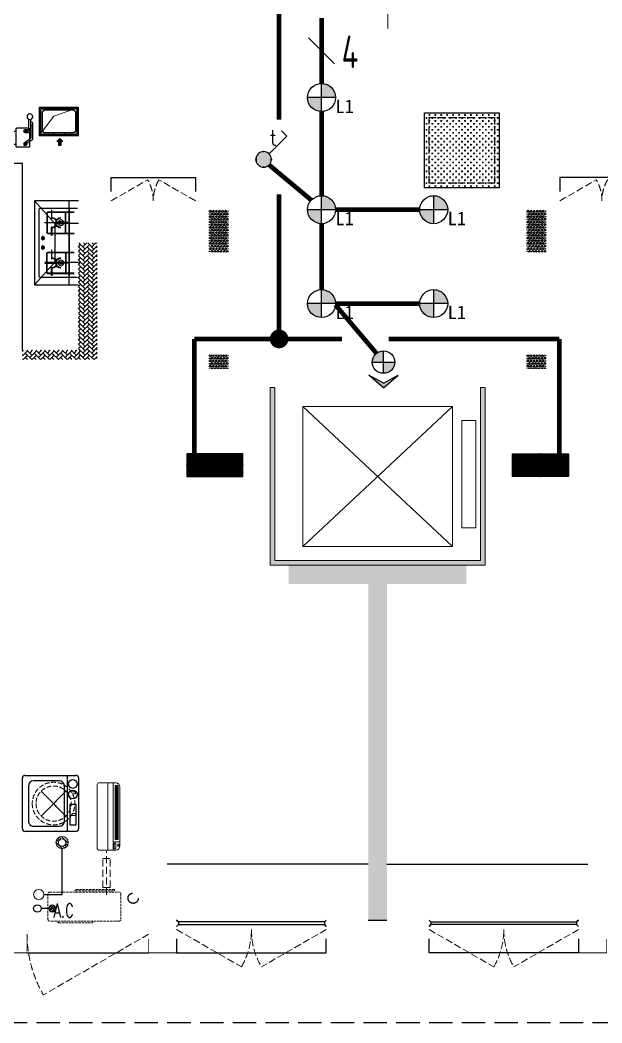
# Model space of a CAD drawing. Extents: x 5031545 to 5313844, y -886381 to -283477.
# Drawn here: x 5084288 to 5090514, y -791237 to -780502 of the extents above; entities that cross this region are included whole.
import ezdxf
from ezdxf.enums import TextEntityAlignment as Align

# ---------------------------------------------------------------- set-up
doc = ezdxf.new("R2010")
doc.units = 0
doc.header["$LTSCALE"] = 1000
doc.header["$MEASUREMENT"] = 0
for name, pattern in [('$1$DASH', [0.35, 0.25, -0.1]), ('__DASH', [0.35, 0.25, -0.1]), ('DASH', [0.35, 0.25, -0.1]), ('HIDDEN', [0.375, 0.25, -0.125])]:
    doc.linetypes.add(name, pattern=pattern)
doc.layers.get('0').update_dxf_attribs({"linetype": 'CONTINUOUS'})
for name, color, linetype in [('!!电气', 1, 'CONTINUOUS'), ('$RECOVER_210609100354-0', 7, 'CONTINUOUS'), ('$RECOVER_210609100354-25', 7, 'CONTINUOUS'), ('3-栏杆1', 252, 'CONTINUOUS'), ('3.5方案汇报，与郭总、侯月琴确定户型_t8$0$2020.03.04 -1安徽标准化洋房户型(UA）_t8_t8$0$看线', 154, 'CONTINUOUS'), ('A-标注', 1, 'CONTINUOUS'), ('AH-FURNITURE', 1, 'CONTINUOUS'), ('DIM-照明', 7, 'CONTINUOUS'), ('E-天花灯具', 92, 'CONTINUOUS'), ('EQUIP-照明', 3, 'CONTINUOUS'), ('EQUIP-箱柜', 3, 'CONTINUOUS'), ('LVTRY', 252, 'CONTINUOUS'), ('VPIPE-凝结', 150, 'CONTINUOUS'), ('VPIPE-雨水', 4, 'DASH'), ('WIRE-动力', 7, 'CONTINUOUS'), ('WIRE-照明', 2, 'CONTINUOUS'), ('保温', 6, 'CONTINUOUS'), ('卫生间', 6, 'CONTINUOUS'), ('建筑-排气道', 252, 'CONTINUOUS'), ('看线', 185, 'CONTINUOUS')]:
    doc.layers.add(name, color=color, linetype=linetype)
for name, color, linetype, lineweight in [('3.5方案汇报，与郭总、侯月琴确定户型_t8$0$STAIR', 2, 'CONTINUOUS', 18), ('EQUIP_地漏', 7, 'CONTINUOUS', 18), ('PUB_HATCH', 8, 'CONTINUOUS', 9), ('STAIR', 252, 'CONTINUOUS', 20), ('VPIPE-废水', 31, 'TG_F', 18), ('WINDOW', 146, 'CONTINUOUS', 20), ('填充', 251, 'CONTINUOUS', 5), ('平面-空调室内机', 176, 'CONTINUOUS', 9), ('平面-空调预留孔', 252, 'CONTINUOUS', 15), ('立面-洞口示意', 252, 'CONTINUOUS', 13)]:
    doc.layers.add(name, color=color, linetype=linetype, lineweight=lineweight)
doc.styles.add('_TCH_DIM', font='SIMPLEX', dxfattribs={"bigfont": 'GBCBIG'})
doc.styles.add('_TCH_LABEL', font='COMPLEX', dxfattribs={"bigfont": 'GBCBIG'})
doc.styles.add('_TEL_DIM', font='simplex.shx', dxfattribs={"width": 0.8, "height": 3.5, "bigfont": 'hztxt.shx'})
doc.styles.add('DIM_FONT', font='SIMPLEX', dxfattribs={"width": 0.7, "bigfont": 'GBCBIG'})
doc.styles.get("Standard").update_dxf_attribs({"font": 'gbenor.shx', "bigfont": 'gbcbig.shx'})
doc.styles.add('TG_LINETYPE', font='SIMPLEX', dxfattribs={"width": 0.8, "height": 3, "bigfont": 'HZTXT'})
doc.styles.add('黑体', font='simhei.ttf')
doc.linetypes.add('TG_F', pattern='A,2,-0.3,["F",TG_LINETYPE,S=0.1,R=0,X=-0.23,Y=-0.15],0', length=2.3)
pattern_1 = [(45, (0, 0), (0, 47.4157523), [100.584, -33.528]), (135, (23.708, 23.708), (3e-15, 47.4157523), [100.584, -33.528])]
pattern_2 = [(90, (0, 0), (-16.49778, 1e-15), [9.525, -19.05]), (210, (0, 0), (8.24889, -14.2874966), [9.525, -19.05]), (150, (6e-16, 9.525), (-8.24889, -14.2874966), [9.525, -19.05])]

# ---------------------------------------------------------------- blocks, each defined once
blk = doc.blocks.new('*U140')
h = blk.add_hatch(color=5)
h.set_gradient(color1=(0, 0, 255), rotation=180, tint=1)
h.paths.add_polyline_path([(0, 0), (-6.35, -6.35), (-6.35, -2.159), (-15, -2.159), (-15, 2.159), (-6.35, 2.159), (-6.35, 6.35)])
at = {"color": 0, "linetype": 'Continuous'}
blk.add_lwpolyline([(0, 0), (-6.35, -6.35), (-6.35, -2.159), (-15, -2.159), (-15, 2.159), (-6.35, 2.159), (-6.35, 6.35)], close=True, dxfattribs=at)
blk = doc.blocks.new('vcxvcdfvdxv')
at = {"layer": 'PUB_HATCH'}
blk.add_hatch(color=252, dxfattribs=at).paths.add_polyline_path([(582309, 371343), (582309, 371073), (582449, 371073), (582449, 371088), (582344, 371088), (582324, 371108), (582324, 371308), (582344, 371328), (582664, 371328), (582684, 371308), (582684, 371108), (582664, 371088), (582559, 371088), (582559, 371073), (582699, 371073), (582699, 371343)])
at = {"layer": 'AH-FURNITURE', "color": 252}
for p, q in [((582804, 371126), (582804, 371230)), ((582824, 371126), (582824, 371230)), ((582785, 371166), (582785, 371031)), ((582805, 371166), (582805, 371031)), ((582843, 371113), (582836, 371113)), ((582995, 371103), (582965, 371103)), ((582995, 371103), (582995, 370965)), ((582796, 371002), (582843, 370974)), ((582811, 371017), (582857, 370988)), ((582843, 371093), (582836, 371093)), ((582995, 370965), (582965, 370965))]:
    blk.add_line(p, q, dxfattribs=at)
for points in [[(582782, 371188, -1), (582808, 371188), (582808, 371166), (582782, 371166)], [(582836, 371090), (582821, 371090, -0.414214), (582801, 371110), (582801, 371126), (582827, 371126), (582827, 371116), (582836, 371116)], [(582965, 371124), (582965, 370944, -0.414214), (582955, 370934), (582825, 370934, -0.414214), (582815, 370944), (582815, 371124, -0.414214), (582825, 371134), (582955, 371134, -0.414214)], [(582866, 371116, -1), (582866, 371090), (582843, 371090), (582843, 371116)], [(582875, 370975, -1), (582856, 370956), (582841, 370972), (582859, 370990)]]:
    blk.add_lwpolyline(points, format="xyb", close=True, dxfattribs=at)
for centre, radius in [((582814, 371258), 30), ((582866, 371103), 15), ((582866, 371103), 10), ((582866, 370965), 15), ((582866, 370965), 10)]:
    blk.add_circle(centre, radius, dxfattribs=at)
for radius in [40, 20]:
    blk.add_arc((582825, 371031), radius, 180, 225, dxfattribs=at)
at = {"layer": 'LVTRY', "color": 252}
for p, q in [((583169, 371228), (583169, 370839)), ((583813, 371258), (583199, 371258)), ((583504, 371210), (583518, 371202)), ((583844, 370839), (583844, 371228)), ((583199, 370900), (583199, 371115)), ((583261, 371177), (583466, 371177)), ((583475, 371199), (583436, 371096)), ((583454, 371086), (583524, 371171)), ((583588, 371115), (583588, 370900)), ((583629, 370900), (583629, 371115)), ((583690, 371177), (583752, 371177)), ((583813, 371115), (583813, 370900)), ((582449, 371088), (582449, 371073)), ((582559, 371088), (582559, 371073)), ((583436, 371096), (583454, 371086)), ((583199, 370808), (583813, 370808)), ((583527, 370839), (583261, 370839)), ((583752, 370839), (583690, 370839)), ((582894, 368758), (582894, 370758)), ((582894, 370758), (583994, 370758)), ((583994, 370758), (583994, 369632)), ((582294, 370358), (582764, 370358)), ((582394, 369458), (582394, 370358)), ((582548, 370115), (582764, 370358)), ((582764, 370358), (582764, 369458)), ((582704, 370278), (582304, 370278)), ((582394, 370268), (582394, 369548)), ((582579, 370168), (582579, 370258)), ((582579, 370258), (582583, 370258)), ((582583, 370258), (582583, 370168)), ((582714, 369548), (582714, 370268)), ((582339, 370238), (582624, 370238)), ((582339, 370233), (582624, 370233)), ((582429, 370018), (582429, 370228)), ((582434, 370018), (582434, 370228)), ((582583, 370168), (582579, 370168)), ((582629, 370228), (582629, 370018)), ((582634, 370228), (582634, 370018)), ((582294, 370115), (582548, 370115)), ((582394, 369700), (582394, 370115)), ((582409, 370126), (582536, 370126)), ((582409, 370121), (582409, 370126)), ((582536, 370121), (582409, 370121)), ((582654, 370126), (582526, 370126)), ((582526, 370126), (582526, 370121)), ((582526, 370121), (582654, 370121)), ((582536, 370126), (582536, 370121)), ((582548, 370115), (582548, 369700)), ((582583, 370078), (582579, 370078)), ((582579, 370078), (582579, 369988)), ((582583, 369988), (582583, 370078)), ((582654, 370121), (582654, 370126)), ((582624, 370013), (582339, 370013)), ((582624, 370008), (582339, 370008)), ((582579, 369988), (582583, 369988)), ((582693, 369958), (582654, 369958)), ((582674, 369939), (582674, 369978)), ((582579, 369738), (582579, 369828)), ((582579, 369828), (582583, 369828)), ((582583, 369828), (582583, 369738)), ((582693, 369858), (582654, 369858)), ((582674, 369839), (582674, 369878)), ((582624, 369808), (582339, 369808)), ((582624, 369803), (582339, 369803)), ((582429, 369798), (582429, 369588)), ((582434, 369798), (582434, 369588)), ((582583, 369738), (582579, 369738)), ((582629, 369588), (582629, 369798)), ((582634, 369588), (582634, 369798)), ((582548, 369700), (582294, 369700)), ((582536, 369696), (582409, 369696)), ((582409, 369696), (582409, 369691)), ((582409, 369691), (582536, 369691)), ((582526, 369691), (582526, 369696)), ((582526, 369696), (582654, 369696)), ((582654, 369691), (582526, 369691)), ((582536, 369691), (582536, 369696)), ((582764, 369458), (582548, 369700)), ((582583, 369648), (582579, 369648)), ((582579, 369648), (582579, 369558)), ((582583, 369558), (582583, 369648)), ((582654, 369696), (582654, 369691)), ((583970, 369632), (583970, 369220)), ((583989, 369632), (583970, 369632)), ((583989, 369632), (583989, 368808)), ((584562, 369632), (583989, 369632)), ((584562, 368808), (584562, 369632)), ((582304, 369538), (582704, 369538)), ((582339, 369583), (582624, 369583)), ((582339, 369578), (582624, 369578)), ((582579, 369558), (582583, 369558)), ((582764, 369458), (582294, 369458)), ((583926, 369215), (583945, 369217)), ((583970, 368805), (583926, 369215)), ((583945, 369217), (583989, 368808)), ((583980, 369197), (583949, 369192)), ((583989, 369220), (583970, 369220)), ((583980, 369197), (583989, 369131)), ((583989, 368808), (583970, 368805)), ((583985, 368832), (583989, 368832)), ((583989, 368808), (584562, 368808))]:
    blk.add_line(p, q, dxfattribs=at)
for points in [[(582294, 371358), (582714, 371358), (582714, 371058), (582294, 371058)], [(582309, 371343), (582699, 371343), (582699, 371073), (582309, 371073)], [(582664, 371088), (582344, 371088), (582324, 371108), (582324, 371308), (582344, 371328), (582664, 371328), (582684, 371308), (582684, 371108), (582664, 371088)], [(584562, 368845), (584594, 368845), (584594, 369595), (584562, 369595)]]:
    blk.add_lwpolyline(points, close=True, dxfattribs=at)
for centre, radius in [((583445, 371207), 20.5), ((583568, 371207), 20.5), ((583649, 371207), 20.5), ((583394, 371008), 25.6), ((583716, 371008), 25.6), ((582481, 370123), 29.7), ((582481, 370123), 11.7), ((582674, 369958), 17), ((582674, 369858), 17), ((582481, 369693), 29.7), ((582481, 369693), 11.7)]:
    blk.add_circle(centre, radius, dxfattribs=at)
for centre, radius, start, end in [((583199, 371228), 30.7, 90, 180), ((583494, 371192), 20.5, 60, 159.4623), ((583813, 371228), 30.7, 360, 90), ((583261, 371115), 61.4, 90, 180), ((583508, 371184), 20.5, 320.5377, 60), ((583527, 371115), 61.4, 360, 90), ((583690, 371115), 61.4, 90, 180), ((583752, 371115), 61.4, 360, 90), ((583261, 370900), 61.4, 180, 270), ((583527, 370900), 61.4, 270, 360), ((583690, 370900), 61.4, 180, 270), ((583752, 370900), 61.4, 270, 360), ((583199, 370839), 30.7, 180, 270), ((583813, 370839), 30.7, 270, 360), ((582404, 370268), 10, 90, 180), ((582704, 370268), 10, 0, 90), ((582439, 370228), 10, 90, 180), ((582439, 370228), 5, 90, 180), ((582481, 370123), 56.7, 2.2742, 87.7258), ((582481, 370123), 52.2, 2.4704, 87.5296), ((582581, 370123), 56.7, 92.2742, 177.7258), ((582581, 370123), 52.2, 92.4704, 177.5296), ((582624, 370228), 10, 0, 90), ((582624, 370228), 5, 0, 90), ((582481, 370123), 56.7, 272.2742, 357.7258), ((582481, 370123), 52.2, 272.4704, 357.5296), ((582581, 370123), 56.7, 182.2742, 267.7258), ((582581, 370123), 52.2, 182.4704, 267.5296), ((582439, 370018), 10, 180, 270), ((582439, 370018), 5, 180, 270), ((582624, 370018), 5, 270, 0), ((582624, 370018), 10, 270, 0), ((582439, 369798), 10, 90, 180), ((582439, 369798), 5, 90, 180), ((582481, 369693), 56.7, 2.2742, 87.7258), ((582481, 369693), 52.2, 2.4704, 87.5296), ((582581, 369693), 56.7, 92.2742, 177.7258), ((582581, 369693), 52.2, 92.4704, 177.5296), ((582624, 369798), 10, 0, 90), ((582624, 369798), 5, 0, 90), ((582481, 369693), 56.7, 272.2742, 357.7258), ((582481, 369693), 52.2, 272.4704, 357.5296), ((582581, 369693), 56.7, 182.2742, 267.7258), ((582581, 369693), 52.2, 182.4704, 267.5296), ((582404, 369548), 10, 180, 270), ((582439, 369588), 10, 180, 270), ((582439, 369588), 5, 180, 270), ((582624, 369588), 5, 270, 0), ((582624, 369588), 10, 270, 0), ((582704, 369548), 10, 270, 0)]:
    blk.add_arc(centre, radius, start, end, dxfattribs=at)
at = {"layer": '平面-空调预留孔', "color": 252}
for p, q in [((584063, 371185), (584063, 371312)), ((584063, 371312), (584156, 371312)), ((584162, 371292), (584162, 371306)), ((584169, 371286), (584368, 371286)), ((584375, 371292), (584375, 371306)), ((584381, 371312), (584474, 371312)), ((584474, 371312), (584474, 371185)), ((584467, 371178), (584070, 371178))]:
    blk.add_line(p, q, dxfattribs=at)
blk.add_lwpolyline([(584345, 371332), (584358, 371358), (584454, 371358), (584467, 371332), (584494, 371332), (584494, 371185, -0.414214), (584467, 371158), (584070, 371158, -0.414214), (584044, 371185), (584044, 371332), (584070, 371332), (584083, 371358), (584180, 371358), (584193, 371332)], format="xyb", close=True, dxfattribs=at)
for centre, radius in [((584180, 371306), 10.6), ((584268, 371306), 15.8), ((584358, 371306), 10.6)]:
    blk.add_circle(centre, radius, dxfattribs=at)
for centre, start, end in [((584156, 371306), 360, 90), ((584169, 371292), 180, 270), ((584368, 371292), 270, 0), ((584381, 371306), 90, 180), ((584070, 371185), 180, 270), ((584467, 371185), 270, 0)]:
    blk.add_arc(centre, 6.6, start, end, dxfattribs=at)
at = {"layer": '立面-洞口示意', "color": 252}
blk.add_lwpolyline([(582294, 371358), (582557, 371264), (582714, 371058)], dxfattribs=at)
at = {"layer": '建筑-排气道', "color": 252, "xscale": -5, "yscale": 5, "zscale": 5, "rotation": 270}
blk.add_blockref('*U140', (582494, 371026), dxfattribs=at)
at = {"layer": 'LVTRY', "color": 252, "style": 'DIM_FONT', "width": 0.8, "flags": 9}
for tag in ['YSIZE', 'XSIZE']:
    blk.add_attdef(tag, (583506, 371257), '', height=0.5, rotation=90, dxfattribs=at)
blk = doc.blocks.new('RECTANG')
for p, q in [((1, 1), (0, 1)), ((0, 1), (0, 0)), ((1, 0), (1, 1)), ((0, 0), (1, 0))]:
    blk.add_line(p, q)
blk = doc.blocks.new('洗衣机')
at = {"layer": 'LVTRY'}
for p, q in [((3791567, 243472), (3791021, 243472)), ((3791117, 243472), (3791117, 242872)), ((3790994, 243445), (3790994, 242899)), ((3791145, 242982), (3791145, 243358)), ((3791199, 243413), (3791475, 243413)), ((3791529, 243358), (3791529, 242982)), ((3791595, 242899), (3791595, 243445)), ((3791475, 242928), (3791199, 242928)), ((3791021, 242872), (3791567, 242872))]:
    blk.add_line(p, q, dxfattribs=at)
at = {"layer": 'LVTRY', "extrusion": (0, 0, -1)}
for centre, major_axis, start_param, end_param in [((3791021, 243445), (0, 27.6), -1.570796, 0), ((3791567, 243445), (0, 27.6), 0, 1.570796), ((3791055, 243380), (0, 46.9), 3.141593, 9.424778), ((3791199, 243358), (0, 54.7), 4.712389, 6.283185), ((3791475, 243358), (0, 54.7), 0, 1.570796), ((3791055, 243266), (0, 46.9), 3.141593, 9.424778), ((3791199, 242982), (0, 54.7), 3.141593, 4.712389), ((3791475, 242982), (0, 54.7), 1.570796, 3.141593), ((3791021, 242899), (0, 27.6), 3.141593, 4.712389), ((3791567, 242899), (0, 27.6), 1.570796, 3.141593)]:
    blk.add_ellipse(centre, major_axis=major_axis, ratio=0.986385, start_param=start_param, end_param=end_param, dxfattribs=at)
at = {"layer": 'LVTRY', "xscale": 63.25620569481588, "yscale": 224.5369532744355, "zscale": 64.12934308941763, "rotation": 180}
blk.add_blockref('RECTANG', (3791085, 243162), dxfattribs=at)
blk = doc.blocks.new('dnfhfn')
at = {"color": 252, "linetype": '$1$DASH', "ltscale": 0.2}
for p, q in [((102, 463, 0), (122, 463, 0)), ((102, 417, 0), (102, 463, 0)), ((122, 463, 0), (122, 429, 0)), ((353, 463, 0), (333, 463, 0)), ((333, 463, 0), (333, 429, 0)), ((353, 417, 0), (353, 463, 0))]:
    blk.add_line(p, q, dxfattribs=at)
at = {"color": 252, "linetype": '$1$DASH', "ltscale": 0.2, "elevation": 0}
for points in [[(95, 360), (95, 360), (360, 95), (360, 95)], [(360, 360), (95, 95), (95, 95), (360, 360)]]:
    blk.add_lwpolyline(points, close=True, dxfattribs=at)
at = {"color": 252, "linetype": '$1$DASH', "ltscale": 0.2}
for radius in [228, 188]:
    blk.add_circle((228, 228, 0), radius, dxfattribs=at)
blk = doc.blocks.new('ASDFSD')
at = {"layer": '3-栏杆1', "color": 5}
for p, q in [((681763, 334938), (681742, 334955)), ((681742, 334955), (681763, 334938)), ((683322, 334937), (681763, 334938)), ((681763, 334938), (681763, 334908)), ((683322, 334938), (683342, 334955)), ((683342, 334955), (683322, 334938)), ((683322, 334938), (683322, 334908)), ((681742, 334888), (681763, 334908)), ((681763, 334908), (683322, 334908)), ((683322, 334908), (683342, 334888)), ((683342, 334888), (683322, 334908))]:
    blk.add_line(p, q, dxfattribs=at)
blk = doc.blocks.new('$TwtSys$00000543')
at = {"color": 252}
for p, q in [((-94, -9), (9, 94)), ((-9, -94), (94, 9)), ((12, 55), (42, 84)), ((40, 40), (66, 66)), ((55, 12), (84, 42)), ((-84, -42), (-55, -12)), ((-66, -66), (-40, -40)), ((-42, -84), (-12, -55))]:
    blk.add_line(p, q, dxfattribs=at)
for radius in [94, 56.4]:
    blk.add_circle((0, 0), radius, dxfattribs=at)
blk = doc.blocks.new('dongkong')
at = {"layer": '平面-空调预留孔', "color": 8, "linetype": 'HIDDEN', "ltscale": 0.3}
for p, q in [((-603796, 210900), (-603796, 210431)), ((-603836, 210821), (-603836, 210511)), ((-603836, 210821), (-603756, 210821)), ((-603756, 210821), (-603756, 210511))]:
    blk.add_line(p, q, dxfattribs=at)
blk.add_lwpolyline([(-603756, 210511), (-603836, 210511)], dxfattribs=at)
blk = doc.blocks.new('A$C001338C2')
at = {"color": 8}
for p, q in [((845, 304), (55, 304)), ((109, 215), (109, 304)), ((0, 249), (0, 22)), ((900, 22), (900, 249)), ((22, 0), (878, 0))]:
    blk.add_line(p, q, dxfattribs=at)
at = {"color": 8, "lineweight": 5}
for p, q in [((865, 279), (144, 279)), ((144, 279), (144, 266)), ((387, 279), (144, 279)), ((144, 279), (144, 253)), ((387, 240), (387, 279)), ((865, 279), (622, 279)), ((622, 279), (622, 240)), ((865, 253), (865, 279)), ((900, 215), (0, 215)), ((900, 143), (0, 143)), ((144, 266), (865, 266)), ((144, 240), (144, 253)), ((144, 253), (865, 253)), ((865, 240), (144, 240)), ((622, 240), (387, 240)), ((865, 266), (865, 240))]:
    blk.add_line(p, q, dxfattribs=at)
at = {"color": 8}
for points in [[(73, 275), (57, 275, -0.414214), (51, 281), (51, 283, -0.414214), (57, 289), (73, 289, -0.414214), (79, 283), (79, 281, -0.414214)], [(89, 226), (22, 226, -0.414214), (17, 232), (17, 243, -0.414214), (22, 249), (89, 249, -0.414214), (95, 243), (95, 232, -0.414214)]]:
    blk.add_lwpolyline(points, format="xyb", close=True, dxfattribs=at)
for centre, radius, start, end in [((55, 249), 55, 90, 180), ((845, 249), 55, 360, 90), ((22, 22), 22, 180, 270), ((878, 22), 22, 270, 360)]:
    blk.add_arc(centre, radius, start, end, dxfattribs=at)
blk = doc.blocks.new('$TwtSys$00000141')
at = {"color": 1}
for p, q in [((-47, 4), (-5, 46)), ((-47, 4), (-5, 46)), ((-44, -18), (18, 44)), ((-44, -18), (18, 44)), ((-33, -33), (33, 33)), ((-33, -33), (33, 33)), ((-16, -44), (44, 16)), ((-16, -44), (44, 16)), ((6, -46), (46, -6)), ((6, -46), (46, -6))]:
    blk.add_line(p, q, dxfattribs=at)
blk.add_circle((0, 0), 47, dxfattribs=at)
blk.add_circle((0, 0), 47, dxfattribs=at)
blk = doc.blocks.new('rtyryrtyeeretee')
at = {"layer": '平面-空调预留孔', "color": 252, "linetype": 'DASH', "ltscale": 0.1}
for p, q in [((669749, 343882), (669749, 343872)), ((669759, 343862), (670112, 343862)), ((670122, 343872), (670122, 343882))]:
    blk.add_line(p, q, dxfattribs=at)
blk.add_lwpolyline([(670402, 343882), (669662, 343882, -0.414214), (669642, 343902), (669642, 344172, -0.414214), (669662, 344192), (670402, 344192, -0.414214), (670422, 344172), (670422, 343902, -0.414214)], format="xyb", close=True, dxfattribs=at)
blk.add_lwpolyline([(670353, 344221), (669933, 344221), (669933, 344206), (670353, 344206)], close=True, dxfattribs=at)
for centre, start, end in [((669759, 343872), 180, 270), ((670112, 343872), 270, 0)]:
    blk.add_arc(centre, 10, start, end, dxfattribs=at)
at = {"layer": '平面-空调预留孔', "color": 252, "linetype": 'DASH', "ltscale": 0.1, "style": '_TCH_DIM', "width": 0.705882}
blk.add_text('A.C', height=146.9, dxfattribs=at).set_placement((669701, 343922))
blk = doc.blocks.new('VDVDVDCZSCCS')
at = {"layer": '保温', "linetype": 'Continuous', "ltscale": 10}
h = blk.add_hatch(dxfattribs=at)
h.set_pattern_fill('HEX', color=251, scale=10, angle=90, style=0)
h.set_pattern_definition(pattern_2)
h.paths.add_polyline_path([(546717, 372074), (546917, 372074), (546917, 372524), (546717, 372524)])
h = blk.add_hatch(dxfattribs=at)
h.set_pattern_fill('HEX', color=251, scale=10, angle=90, style=0)
h.set_pattern_definition(pattern_2)
h.paths.add_polyline_path([(550316, 372074), (550116, 372074), (550116, 372524), (550316, 372524)])
at = {"layer": '保温', "linetype": 'ByBlock', "ltscale": 10}
h = blk.add_hatch(dxfattribs=at)
h.set_pattern_fill('AR-HBONE', color=251, scale=55)
h.set_pattern_definition(pattern_1)
h.paths.add_polyline_path([(545317, 372174), (545317, 370924), (545517, 370924), (545517, 372174)])
h = blk.add_hatch(dxfattribs=at)
h.set_pattern_fill('AR-HBONE', color=251, scale=55)
h.set_pattern_definition(pattern_1)
h.paths.add_polyline_path([(545317, 370924), (545317, 371024), (544717, 371024), (544717, 370924)])
at = {"layer": '保温', "linetype": 'Continuous', "ltscale": 10}
h = blk.add_hatch(dxfattribs=at)
h.set_pattern_fill('HEX', color=251, scale=10, angle=90, style=0)
h.set_pattern_definition(pattern_2)
h.paths.add_polyline_path([(546717, 370824), (546917, 370824), (546917, 370974), (546717, 370974)])
h = blk.add_hatch(dxfattribs=at)
h.set_pattern_fill('HEX', color=251, scale=10, angle=90, style=0)
h.set_pattern_definition(pattern_2)
h.paths.add_polyline_path([(550316, 370824), (550116, 370824), (550117, 370974), (550317, 370974)])
h = blk.add_hatch(dxfattribs=at)
h.set_pattern_fill('HEX', color=251, scale=10, angle=90, style=0)
h.set_pattern_definition(pattern_2)
h.paths.add_polyline_path([(549467, 368524), (549467, 368724), (547567, 368724), (547567, 368524)])
h = blk.add_hatch(dxfattribs=at)
h.set_pattern_fill('HEX', color=251, scale=10, angle=90, style=0)
h.set_pattern_definition(pattern_2)
h.paths.add_polyline_path([(548417, 364924), (548617, 364924), (548617, 368524), (548417, 368524)])
at = {"layer": '保温', "color": 251, "linetype": 'Continuous', "ltscale": 10}
blk.add_line((548417, 364924), (548617, 364924), dxfattribs=at)
blk = doc.blocks.new('A$C1F074C3D')
at = {"layer": 'STAIR', "color": 252}
blk.add_line((-1190, 4160), (-1190, 1703), dxfattribs=at)
blk = doc.blocks.new('BFBTCSD')
at = {"layer": '卫生间', "color": 252, "linetype": 'DASH'}
blk.add_lwpolyline([(706817, 673857), (705217, 673857), (705217, 672657), (684017, 672657), (684017, 673857), (681417, 673857), (681417, 683557), (683217, 683557), (683217, 684557), (689717, 684557), (689717, 689157), (698117, 689157), (698117, 684657), (697817, 684657), (697817, 683557), (699117, 683557), (699117, 684557), (706017, 684557), (706017, 683557), (706817, 683557)], dxfattribs=at)
blk = doc.blocks.new('DBDBDBDB')
at = {"layer": '保温', "linetype": 'Continuous', "ltscale": 10}
h = blk.add_hatch(dxfattribs=at)
h.set_pattern_fill('CROSS', color=5, scale=20, angle=90, style=0)
h.set_pattern_definition([(90, (0, 0), (-31.75, 31.75), [15.875, -47.625]), (180, (7.938, 7.937), (-31.75, -31.75), [15.875, -47.625])])
h.paths.add_polyline_path([(286317, 682397), (287117, 682397), (287117, 681597), (286317, 681597)])
at = {"color": 6}
blk.add_lwpolyline([(286317, 682397), (287117, 682397), (287117, 681597), (286317, 681597)], close=True, dxfattribs=at)
at = {"color": 6, "linetype": '__DASH', "ltscale": 0.3}
blk.add_lwpolyline([(286367, 682347), (287067, 682347), (287067, 681647), (286367, 681647)], close=True, dxfattribs=at)
at = {"color": 2, "linetype": '__DASH', "ltscale": 0.2, "const_width": 1}
for points in [[(287067, 682307), (286977, 682307, 0.414214), (286917, 682247), (286917, 681747, 0.414214), (286977, 681687), (287067, 681687)], [(287067, 682287), (286977, 682287, 0.414214), (286937, 682247), (286937, 681747, 0.414214), (286977, 681707), (287067, 681707)]]:
    blk.add_lwpolyline(points, format="xyb", dxfattribs=at)
blk = doc.blocks.new('A$C146474E2')
at = {"layer": '填充'}
h = blk.add_hatch(dxfattribs=at)
h.set_pattern_fill('隔热材料02', color=252, scale=100, style=0)
h.set_pattern_definition([(0, (-1162008.396, -604838.63), (0, 50), []), (0, (-1162008.396, -604821.965), (0, 50), []), (270, (-1161964.654, -604813.334), (50, -9e-15), [5.01775, -44.98225]), (270, (-1162002.113, -604813.334), (50, -9e-15), [5.01775, -44.98225]), (90, (-1161976.6, -604847.263), (-50, 3e-15), [5.01775, -44.98225]), (90, (-1161990.166, -604847.263), (-50, 3e-15), [5.01775, -44.98225]), (180, (-1161958.37, -604855.3), (-6e-15, -50), [50.02425, 0.02425]), (135, (-1161972.33, -604852.79), (3e-15, 49.99987405), [4.268, -66.44275]), (116.56505, (-1161925.347, -604849.772), (0.00011283, 49.99993342), [2.805, -108.9985]), (116.56505, (-1161975.347, -604849.772), (0.00011283, 49.99993342), [2.805, -108.9985]), (153.43495, (-1161917.31, -604855.3), (-0.0001128, 49.9999334), [5.61, -106.1935]), (153.43495, (-1161967.31, -604855.3), (-0.0001128, 49.9999334), [5.61, -106.1935]), (63.43495, (-1161926.601, -604842.245), (-0.00011283, 49.99993342), [26.714, -85.0895]), (63.43495, (-1161976.601, -604842.245), (-0.00011283, 49.99993342), [26.714, -85.0895]), (116.56505, (-1161914.654, -604813.334), (0.00011283, 49.99993342), [2.805, -108.9985]), (116.56505, (-1161964.654, -604813.334), (0.00011283, 49.99993342), [2.805, -108.9985]), (135, (-1161965.91, -604810.825), (3e-15, 49.99987405), [4.268, -66.44275]), (153.43495, (-1161918.927, -604807.807), (-0.0001128, 49.9999334), [5.61, -106.1935]), (153.43495, (-1161968.927, -604807.807), (-0.0001128, 49.9999334), [5.61, -106.1935]), (45, (-1162000.86, -604810.825), (0, 49.99987405), [4.268, -66.44275]), (63.43495, (-1161952.113, -604813.334), (-0.00011283, 49.99993342), [2.805, -108.9985]), (63.43495, (-1162002.113, -604813.334), (-0.00011283, 49.99993342), [2.805, -108.9985]), (26.56505, (-1161947.84, -604807.807), (0.0001128, 49.9999334), [5.61, -106.1935]), (26.56505, (-1161997.84, -604807.807), (0.0001128, 49.9999334), [5.61, -106.1935]), (116.56505, (-1161940.166, -604842.245), (0.00011283, 49.99993342), [26.714, -85.0895]), (116.56505, (-1161990.166, -604842.245), (0.00011283, 49.99993342), [26.714, -85.0895]), (45, (-1161994.44, -604852.79), (0, 49.99987405), [4.268, -66.44275]), (63.43495, (-1161941.42, -604849.772), (-0.00011283, 49.99993342), [2.805, -108.9985]), (63.43495, (-1161991.42, -604849.772), (-0.00011283, 49.99993342), [2.805, -108.9985]), (26.56505, (-1161949.456, -604855.3), (0.0001128, 49.9999334), [5.61, -106.1935]), (26.56505, (-1161999.456, -604855.3), (0.0001128, 49.9999334), [5.61, -106.1935])])
h.paths.add_polyline_path([(13300, 5800), (13350, 5800), (13350, 3900), (11050, 3900), (11050, 5800), (11100, 5800), (11100, 3950), (13300, 3950)])
at = {"layer": '$RECOVER_210609100354-0', "color": 252, "const_width": 8}
for points in [[(8150, -100), (8150, -250), (8450, -250), (8450, -100)], [(9750, -100), (9750, -250), (10050, -250), (10050, -100)], [(14650, -100), (14650, -250), (14350, -250), (14350, -100)]]:
    blk.add_lwpolyline(points, dxfattribs=at)
at = {"layer": '3.5方案汇报，与郭总、侯月琴确定户型_t8$0$2020.03.04 -1安徽标准化洋房户型(UA）_t8_t8$0$看线', "color": 252, "ltscale": 10}
for p, q in [((12100, 700), (9950, 700)), ((12300, 700), (14450, 700))]:
    blk.add_line(p, q, dxfattribs=at)
at = {"layer": '3.5方案汇报，与郭总、侯月琴确定户型_t8$0$STAIR', "color": 252}
for p, q in [((13000, 5600), (11400, 4100)), ((11400, 5600), (13000, 4100))]:
    blk.add_line(p, q, dxfattribs=at)
for points in [[(11400, 4100), (11400, 5600), (13000, 5600), (13000, 4100)], [(13100, 4300), (13100, 5450), (13250, 5450), (13250, 4300)]]:
    blk.add_lwpolyline(points, close=True, dxfattribs=at)
at = {"layer": 'VPIPE-凝结', "color": 252, "ltscale": 0.1}
for points in [[(8630, 375), (8824, 375), (8824, 864)], [(8682, 225), (8600, 225)]]:
    blk.add_lwpolyline(points, dxfattribs=at)
blk.add_circle((8560, 225), 40, dxfattribs=at)
at = {"layer": 'VPIPE-废水', "color": 252}
blk.add_circle((8575, 375), 55, dxfattribs=at)
at = {"layer": 'VPIPE-雨水', "color": 252}
blk.add_circle((9585, 335), 55, dxfattribs=at)
at = {"layer": 'WINDOW', "color": 252, "linetype": 'DASH', "ltscale": 0.3}
for points in [[(9350, 7800), (9740, 8025, -0.131605), (9800, 7800)], [(10250, 7800), (9860, 8025, 0.131605), (9800, 7800)], [(14150, 7800), (14540, 8025, -0.131605), (14600, 7800)], [(15050, 7800), (14660, 8025, 0.131605), (14600, 7800)], [(9750, -50), (8624, -700, -0.131652), (8450, -50)], [(10050, 0), (10743, -400, 0.131652), (10850, 0)], [(11650, 0), (10957, -400, -0.131652), (10850, 0)], [(12750, 0), (13443, -400, 0.131652), (13550, 0)], [(14350, 0), (13657, -400, -0.131652), (13550, 0)]]:
    blk.add_lwpolyline(points, format="xyb", dxfattribs=at)
at = {"layer": '填充', "color": 252}
blk.add_lwpolyline([(13300, 5800), (13350, 5800), (13350, 3900), (11050, 3900), (11050, 5800), (11100, 5800), (11100, 3950), (13300, 3950)], close=True, dxfattribs=at)
at = {"layer": '看线', "color": 252, "ltscale": 0.5}
for points in [[(9350, 7900), (9350, 8050), (10250, 8050), (10250, 7900)], [(15050, 7900), (15050, 8050), (14150, 8050), (14150, 7900)], [(10050, -100), (10050, -250), (11650, -250), (11650, -100)], [(14350, -100), (14350, -250), (12750, -250), (12750, -100)], [(8450, -250), (9750, -250)]]:
    blk.add_lwpolyline(points, dxfattribs=at)
at = {"layer": '$RECOVER_210609100354-25', "color": 252, "xscale": -1}
blk.add_blockref('洗衣机', (3799994, -241822), dxfattribs=at)
at = {"color": 252}
for name, p in [('BFBTCSD', (-682417, -673657)), ('A$C1F074C3D', (13500, 7940)), ('VDVDVDCZSCCS', (-536317, -364824)), ('DBDBDBDB', (-273617, -673657)), ('rtyryrtyeeretee', (-660969, -343792))]:
    blk.add_blockref(name, p, dxfattribs=at)
at = {"color": 252, "xscale": -1}
blk.add_blockref('vcxvcdfvdxv', (591294, -362558), dxfattribs=at)
at = {"layer": '3-栏杆1', "color": 252}
blk.add_blockref('ASDFSD', (-671692, -334855), dxfattribs=at)
at = {"layer": '3-栏杆1', "color": 252, "xscale": -1}
blk.add_blockref('ASDFSD', (696092, -334855), dxfattribs=at)
at = {"layer": 'EQUIP_地漏', "color": 252, "xscale": -0.7000000000000001, "yscale": 0.7000000000000001, "zscale": 0.7}
blk.add_blockref('$TwtSys$00000543', (8824, 930), dxfattribs=at)
at = {"layer": 'EQUIP_地漏', "color": 252, "xscale": -0.8, "yscale": -0.8, "zscale": 0.8, "rotation": 180}
blk.add_blockref('$TwtSys$00000141', (8720, 225), dxfattribs=at)
at = {"layer": '平面-空调室内机', "color": 252, "ltscale": 0.3, "rotation": 180}
blk.add_blockref('dongkong', (-594496, 211271), dxfattribs=at)
at = {"layer": '平面-空调预留孔', "color": 252, "xscale": -1, "rotation": 270}
blk.add_blockref('dnfhfn', (8505, 1120, 0), dxfattribs=at)
at = {"layer": '平面-空调预留孔', "color": 252, "xscale": -0.800000000046565, "yscale": 0.800000000046565, "zscale": 0.800000000046565, "rotation": 269.9999997665698}
blk.add_blockref('A$C001338C2', (9200, 850), dxfattribs=at)
blk = doc.blocks.new('*X8')
at = {"color": 0}
for p, q in [((-250, 32.8), (-82.8, 200)), ((-250, 68.2), (-118.2, 200)), ((-250, 103.6), (-153.6, 200)), ((-250, 138.9), (-188.9, 200)), ((-250, 174.3), (-224.3, 200)), ((-247.5, 0), (-47.5, 200)), ((-212.1, 0), (-12.1, 200)), ((-176.8, 0), (23.2, 200)), ((-141.4, 0), (58.6, 200)), ((-106.1, 0), (93.9, 200)), ((-70.7, 0), (129.3, 200)), ((-35.4, 0), (164.6, 200)), ((0, 0), (200, 200)), ((35.4, 0), (235.4, 200)), ((70.7, 0), (250, 179.3)), ((106.1, 0), (250, 143.9)), ((141.4, 0), (250, 108.6)), ((176.8, 0), (250, 73.2)), ((212.1, 0), (250, 37.9)), ((247.5, 0), (250, 2.5))]:
    blk.add_line(p, q, dxfattribs=at)
blk = doc.blocks.new('$equip$00001421')
for p, q in [((0.75, 0.6), (-0.75, 0.6)), ((-0.75, 0.6), (-0.75, 0)), ((0.75, 0), (0.75, 0.6)), ((-0.75, 0), (0.75, 0))]:
    blk.add_line(p, q)
at = {"const_width": 0.6}
blk.add_lwpolyline([(-0.75, 0.3), (0.75, 0.3)], dxfattribs=at)
for p in [(0, 0.6), (-0.75, 0.3), (0.75, 0.3), (0, 0)]:
    blk.add_point(p)
at = {"xscale": 0.00300000000061118, "yscale": 0.00300000000061118, "zscale": 0.00300000000061118}
blk.add_blockref('*X8', (0, 0), dxfattribs=at)
at = {"style": '_TCH_LABEL', "flags": 9}
blk.add_attdef('A', (0, 0), '', height=0.00002, dxfattribs=at)
blk = doc.blocks.new('DFADS')
at = {"layer": 'A-标注'}
h = blk.add_hatch(color=251, dxfattribs=at)
h.paths.add_polyline_path([(3405.6, 358.33), (3411.6, 358.33, 0.414214), (3405.6, 364.33)])
h.paths.add_polyline_path([(3399.6, 358.33, 0.414214), (3405.6, 352.33), (3405.6, 358.33)])
at = {"layer": 'A-标注', "color": 92}
for p, q in [((3405.6, 352.33), (3405.6, 364.33)), ((3411.6, 358.33), (3399.6, 358.33))]:
    blk.add_line(p, q, dxfattribs=at)
blk.add_circle((3405.6, 358.33), 6, dxfattribs=at)
at = {"layer": 'A-标注', "color": 3, "style": '黑体'}
blk.add_text('L1', height=5.76, dxfattribs=at).set_placement((3411.58, 351.7))
blk = doc.blocks.new('SRTF')
at = {"layer": 'A-标注'}
h = blk.add_hatch(color=251, dxfattribs=at)
h.paths.add_polyline_path([(3479.45, 924.12), (3480.78, 925.68), (3479.45, 927.24), (3480.3, 925.68)])
edge = h.paths.add_edge_path()
edge.add_line((3478.04, 925.68), (3476.84, 925.68))
edge.add_arc((3478.04, 925.68), 1.2, 540, 630)
edge.add_line((3478.04, 924.48), (3478.04, 925.68))
edge = h.paths.add_edge_path()
edge.add_line((3478.04, 926.88), (3478.04, 925.68))
edge.add_line((3478.04, 925.68), (3479.24, 925.68))
edge.add_arc((3478.04, 925.68), 1.2, 360, 450)
at = {"layer": 'A-标注', "color": 92}
for p, q in [((3478.04, 924.48), (3478.04, 926.88)), ((3480.78, 925.68), (3479.45, 927.24)), ((3480.3, 925.68), (3479.45, 927.24)), ((3479.24, 925.68), (3476.84, 925.68)), ((3480.78, 925.68), (3479.45, 924.12)), ((3480.3, 925.68), (3479.45, 924.12))]:
    blk.add_line(p, q, dxfattribs=at)
blk.add_circle((3478.04, 925.68), 1.2, dxfattribs=at)
blk = doc.blocks.new('$equip$00001822')
for p, q in [((0.147, 0.356), (0.625, 0.833)), ((0.625, 0.833), (0.766, 0.692))]:
    blk.add_line(p, q)
blk.add_circle((0, 0.208), 0.208)
for p in [(0, 0.417), (-0.208, 0.208), (-0.015, 0.001), (0.208, 0.208)]:
    blk.add_point(p)
for points in [[(-0.18, 0.313), (0.18, 0.313), (-0.208, 0.208), (0.208, 0.208)], [(-0.104, 0.389), (0.104, 0.389), (-0.18, 0.313), (0.18, 0.313)], [(0, 0.417), (0, 0.417), (-0.104, 0.389), (0.104, 0.389)], [(-0.18, 0.104), (0.18, 0.104), (-0.208, 0.208), (0.208, 0.208)], [(-0.104, 0.028), (0.104, 0.028), (-0.18, 0.104), (0.18, 0.104)], [(0, 0), (0, 0), (-0.104, 0.028), (0.104, 0.028)]]:
    blk.add_solid(points)
at = {"color": 7, "style": '_TEL_DIM'}
blk.add_attdef('$TEXT$', text='', height=0.4, dxfattribs=at).set_placement((0.581, 0.465), align=Align.MIDDLE_CENTER)
at = {"color": 7, "style": '_TEL_DIM', "flags": 1}
blk.add_attdef('A', text='', height=0.00002, dxfattribs=at).set_placement((0, 0), align=Align.MIDDLE_CENTER)
blk = doc.blocks.new('$TelecSys$00000095')
blk.add_line((0.4, 0.4), (-0.4, -0.4))
at = {"width": 0.8}
blk.add_attdef('N', text='', height=1, dxfattribs=at).set_placement((-0.017, 1.056), align=Align.MIDDLE)

msp = doc.modelspace()

# ---------------------------------------------------------------- linework, layer by layer
at = {"layer": 'DIM-照明', "const_width": 100}
msp.add_lwpolyline([(5087109.5, -783915.1, -1), (5087009.5, -783915.1, -1)], format="xyb", close=True, dxfattribs=at)
at = {"layer": 'WIRE-动力', "color": 6, "const_width": 50}
for points in [[(5086577.2, -779819.1), (5086860.3, -779819.1), (5087059.5, -780027.9), (5087059.5, -781567.3)], [(5087059.5, -782367.7), (5087059.5, -783915.1)], [(5086153.6, -783915.1), (5086153.6, -785146.7)], [(5086153.6, -783915.1), (5086859.5, -783915.1)], [(5086859.5, -783915.1), (5087691.6, -783915.1)], [(5087691.6, -783915.1), (5087732.7, -783915.1)], [(5088231.9, -783915.1), (5090056.6, -783915.1)], [(5090056.6, -783915.1), (5090056.6, -785146.7)]]:
    msp.add_lwpolyline(points, dxfattribs=at)
at = {"layer": 'WIRE-照明', "color": 2, "linetype": 'Continuous', "const_width": 50}
for points in [[(5087513.5, -781181.7), (5087513.5, -780481.7)], [(5087513.5, -782382), (5087513.5, -781481.7)], [(5086950.5, -782050.8), (5087404, -782429.6)], [(5087663.5, -782532), (5088563.5, -782532)], [(5087513.5, -783387), (5087513.5, -782682)], [(5088101.2, -784069.5), (5087662.9, -783551.2)], [(5087663.5, -783537), (5088563.5, -783537)]]:
    msp.add_lwpolyline(points, dxfattribs=at)

# ---------------------------------------------------------------- block references
at = {"layer": '!!电气', "color": 2}
msp.add_blockref('A$C146474E2', (5075913.5, -790236.7), dxfattribs=at)
at = {"layer": 'DIM-照明', "color": 2}
ref = msp.add_blockref('$TelecSys$00000095', (5087513.5, -780831.7), dxfattribs=dict(at, xscale=350, yscale=350, zscale=350, rotation=90))
ref.add_attrib('N', '4', dxfattribs={"layer": '0', "color": 7, "height": 350, "width": 0.8}).set_placement((5087818, -780842.1), align=Align.MIDDLE)
at = {"layer": 'E-天花灯具', "xscale": 25.0000479811577, "yscale": 25.0000479811577, "zscale": 25.0000479811577}
for p in [(5002373.3, -790289.9), (5002373.3, -791490.2), (5003573.3, -791490.2), (5002373.3, -792495.2), (5003573.3, -792495.2)]:
    msp.add_blockref('DFADS', p, dxfattribs=at)
at = {"layer": 'E-天花灯具', "xscale": 100.0001919246308, "yscale": 100.0001919246308, "zscale": 100.0001919246308, "rotation": 270}
msp.add_blockref('SRTF', (4995608.1, -436358.6), dxfattribs=at)
at = {"layer": 'EQUIP-照明', "color": 2}
ref = msp.add_blockref('$equip$00001822', (5086810.2, -781993.9), dxfattribs=dict(at, xscale=-400, yscale=400, zscale=400, rotation=269.9999999902495))
ref.add_attrib('$TEXT$', 't', dxfattribs={"layer": '0', "color": 7, "height": 160, "style": '_TEL_DIM'}).set_placement((5086996, -781761.7), align=Align.MIDDLE_CENTER)
at = {"layer": 'EQUIP-箱柜', "color": 2, "xscale": 400, "yscale": 400, "zscale": 400}
msp.add_blockref('$equip$00001421', (5086371.2, -785386.7), dxfattribs=at)
at = {"layer": 'EQUIP-箱柜', "color": 2, "xscale": -399.9999999999999, "yscale": 400, "zscale": 400, "rotation": 359.9998326478016}
msp.add_blockref('$equip$00001421', (5089855.9, -785386.7), dxfattribs=at)

doc.saveas('drawing.dxf')
